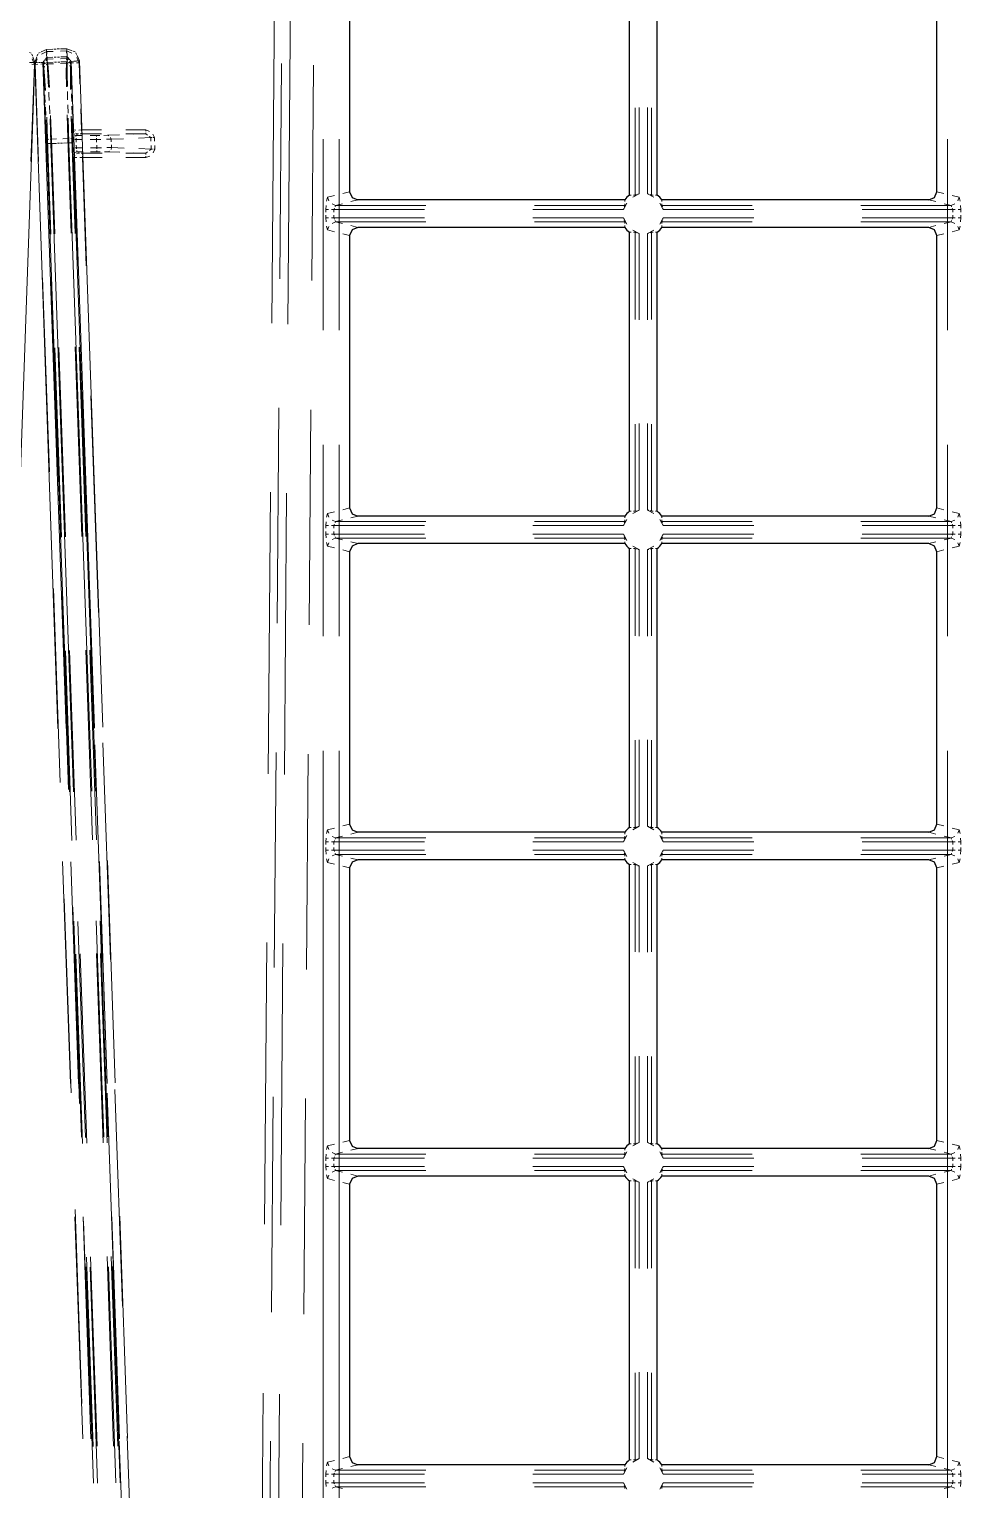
# Model space of a CAD drawing. Header units: millimetres. Extents: x 0 to 1989, y -338 to 950.
# Drawn here: x 987.6 to 1102.4, y 606.2 to 786.3 of the extents above; entities that cross this region are included whole.
import ezdxf

# ---------------------------------------------------------------- set-up
doc = ezdxf.new("R2010")
doc.units = ezdxf.units.MM
doc.layers.add('DETAIL', color=8, linetype='Continuous')
doc.layers.add('FINE', color=9, linetype='Continuous')

msp = doc.modelspace()

# ---------------------------------------------------------------- linework, layer by layer
at = {"layer": 'DETAIL', "lineweight": 25}
for p, q in [((1027.12, 799.89), (1027.12, 766.28)), ((1061.61, 765.87), (1061.61, 800.29)), ((1065.01, 765.87), (1065.01, 800.29)), ((1099.5, 766.28), (1099.5, 799.89)), ((989.31, 782.21), (989.35, 781.74)), ((992.81, 781.86), (992.81, 782.33)), ((1061.02, 765.28), (1028.13, 765.28)), ((1098.49, 765.28), (1065.6, 765.28)), ((1027.12, 760.89), (1027.12, 727.28)), ((1061.61, 726.87), (1061.61, 761.29)), ((1065.01, 726.87), (1065.01, 761.29)), ((1098.49, 761.88), (1065.6, 761.88)), ((1099.5, 727.28), (1099.5, 760.89)), ((1061.02, 726.28), (1028.13, 726.28)), ((1098.49, 726.28), (1065.6, 726.28)), ((1061.02, 722.88), (1028.13, 722.88)), ((1098.49, 722.88), (1065.6, 722.88)), ((1061.61, 687.87), (1061.61, 722.29)), ((1065.01, 687.87), (1065.01, 722.29)), ((1099.5, 688.28), (1099.5, 721.89)), ((1061.02, 687.28), (1028.13, 687.28)), ((1098.49, 687.28), (1065.6, 687.28)), ((1061.02, 683.88), (1028.13, 683.88)), ((1061.61, 648.87), (1061.61, 683.29)), ((1065.01, 648.87), (1065.01, 683.29)), ((1098.49, 683.88), (1065.6, 683.88)), ((1099.5, 649.28), (1099.5, 682.89)), ((1061.02, 648.28), (1028.13, 648.28)), ((1098.49, 648.28), (1065.6, 648.28)), ((1061.02, 644.88), (1028.13, 644.88)), ((1061.61, 609.87), (1061.61, 644.29)), ((1065.01, 609.87), (1065.01, 644.29)), ((1098.49, 644.88), (1065.6, 644.88)), ((1099.5, 610.28), (1099.5, 643.89)), ((1061.02, 609.28), (1028.13, 609.28)), ((1098.49, 609.28), (1065.6, 609.28))]:
    msp.add_line(p, q, dxfattribs=at)
for points in [[(1027.12, 766.28), (1027.42, 765.57), (1028.13, 765.28)], [(1098.49, 765.28), (1099.21, 765.57), (1099.5, 766.28)], [(1061.02, 761.88), (1028.13, 761.88), (1027.42, 761.59), (1027.12, 760.89)], [(1099.5, 760.89), (1099.21, 761.59), (1098.49, 761.88)], [(1027.12, 727.28), (1027.42, 726.57), (1028.13, 726.28)], [(1098.49, 726.28), (1099.21, 726.57), (1099.5, 727.28)], [(1028.13, 722.88), (1027.42, 722.59), (1027.12, 721.89)], [(1099.5, 721.89), (1099.21, 722.59), (1098.49, 722.88)], [(1027.12, 721.89), (1027.12, 688.28), (1027.42, 687.57), (1028.13, 687.28)], [(1098.49, 687.28), (1099.21, 687.57), (1099.5, 688.28)], [(1028.13, 683.88), (1027.42, 683.59), (1027.12, 682.89)], [(1027.12, 682.89), (1027.12, 649.28), (1027.42, 648.57), (1028.13, 648.28)], [(1099.5, 682.89), (1099.21, 683.59), (1098.49, 683.88)], [(1098.49, 648.28), (1099.21, 648.57), (1099.5, 649.28)], [(1028.13, 644.88), (1027.42, 644.59), (1027.12, 643.89), (1027.12, 610.28)], [(1099.5, 643.89), (1099.21, 644.59), (1098.49, 644.88)], [(1027.12, 610.28), (1027.42, 609.57), (1028.13, 609.28)], [(1098.49, 609.28), (1099.21, 609.57), (1099.5, 610.28)]]:
    msp.add_lwpolyline(points, dxfattribs=at)
for points in [[(1061.61, 765.87, 0.073332), (1061.02, 765.28)], [(1065.6, 765.28, 0.073316), (1065.01, 765.87)], [(1061.02, 761.88, 0.073465), (1061.61, 761.29)], [(1065.01, 761.29, 0.073581), (1065.6, 761.88)], [(1061.61, 726.87, 0.073222), (1061.02, 726.28)], [(1065.6, 726.28, 0.073385), (1065.01, 726.87)], [(1061.02, 722.88, 0.07365), (1061.61, 722.29)], [(1065.01, 722.29, 0.073627), (1065.6, 722.88)], [(1061.61, 687.87, 0.073442), (1061.02, 687.28)], [(1065.6, 687.28, 0.073246), (1065.01, 687.87)], [(1061.02, 683.88, 0.073605), (1061.61, 683.29)], [(1065.01, 683.29, 0.073361), (1065.6, 683.88)], [(1061.61, 648.87, 0.073176), (1061.02, 648.28)], [(1065.6, 648.28, 0.073316), (1065.01, 648.87)], [(1061.02, 644.88, 0.073696), (1061.61, 644.29)], [(1065.01, 644.29, 0.073581), (1065.6, 644.88)], [(1061.61, 609.87, 0.073222), (1061.02, 609.28)], [(1065.6, 609.28, 0.073385), (1065.01, 609.87)]]:
    msp.add_lwpolyline(points, format="xyb", dxfattribs=at)
at = {"layer": 'FINE', "lineweight": 9}
for p, q in [((1018.36, 854.26), (1017.53, 750.07)), ((1019.51, 749.96), (1020.34, 854.15)), ((989.75, 783.84), (989.1, 783.54)), ((990.52, 783.87), (989.75, 783.84)), ((989.75, 783.84), (989.76, 783.54)), ((990.93, 783.88), (990.67, 783.87)), ((991.34, 783.9), (991.08, 783.89)), ((991.47, 783.62), (992.23, 783.65)), ((992.27, 783.93), (991.49, 783.9)), ((992.24, 783.36), (992.23, 783.65)), ((992.23, 783.65), (992.9, 783.39)), ((992.27, 783.93), (992.28, 783.62)), ((992.93, 783.67), (992.27, 783.93)), ((993.29, 783.53), (993.06, 783.62)), ((985.45, 700.1), (988.31, 782.23)), ((987.86, 783.37), (987.65, 783.47)), ((987.78, 782.24), (987.68, 782.24)), ((987.94, 782.24), (987.84, 782.24)), ((988.26, 781.99), (987.84, 770.02)), ((988.02, 783.04), (987.94, 783.27)), ((987.95, 782.01), (988.26, 781.99)), ((988.31, 782.23), (988, 782.24)), ((988.01, 782.67), (988.26, 781.99)), ((988.31, 782.23), (988.07, 782.91)), ((988.55, 782.91), (988.31, 782.23)), ((988.31, 782.23), (988.62, 782.24)), ((988.31, 782.23), (991.17, 700.1)), ((988.36, 781.99), (988.61, 782.67)), ((988.67, 782.01), (988.36, 781.99)), ((988.78, 770.02), (988.36, 781.99)), ((988.68, 783.27), (988.6, 783.04)), ((988.68, 782.24), (988.78, 782.24)), ((988.97, 783.47), (988.76, 783.37)), ((988.84, 782.24), (988.95, 782.24)), ((989.15, 783.26), (989.8, 783.57)), ((989.31, 782.21), (989.46, 782.41)), ((992.17, 700.08), (989.31, 782.21)), ((989.44, 781.95), (989.35, 781.74)), ((989.51, 782.25), (989.36, 782.08)), ((989.39, 781.91), (989.36, 782.08)), ((989.36, 782.08), (989.78, 769.98)), ((989.48, 782.06), (989.45, 781.99)), ((989.48, 782.45), (989.53, 782.51)), ((989.58, 782.12), (989.52, 782.09)), ((989.56, 782.55), (989.61, 782.61)), ((989.83, 782.23), (989.63, 782.14)), ((989.64, 782.65), (989.78, 782.85)), ((989.84, 782.63), (989.69, 782.46)), ((989.71, 781.96), (989.93, 782.06)), ((989.76, 783.48), (989.76, 783.37)), ((989.77, 783.15), (989.78, 782.85)), ((989.8, 783.57), (990.56, 783.59)), ((989.81, 783.27), (989.8, 783.57)), ((989.81, 782.55), (989.8, 782.62)), ((989.81, 782.45), (989.81, 782.52)), ((989.84, 782.63), (989.82, 782.92)), ((990.59, 782.66), (989.84, 782.63)), ((989.84, 782.63), (989.86, 782.45)), ((989.9, 782.24), (989.93, 782.06)), ((989.93, 782.06), (990.64, 782.08)), ((990.71, 782.88), (990.96, 782.89)), ((990.99, 782.27), (990.74, 782.26)), ((991.12, 782.89), (991.37, 782.9)), ((991.39, 782.28), (991.14, 782.27)), ((992.29, 782.31), (991.54, 782.29)), ((992.21, 782.14), (992.43, 782.05)), ((992.26, 782.72), (992.25, 783.01)), ((992.42, 782.56), (992.26, 782.72)), ((992.28, 783.56), (992.28, 783.46)), ((992.29, 783.24), (992.3, 782.93)), ((992.3, 782.71), (992.29, 782.64)), ((992.29, 782.61), (992.29, 782.54)), ((992.29, 782.5), (992.29, 782.31)), ((992.5, 782.24), (992.29, 782.31)), ((992.3, 782.93), (992.46, 782.75)), ((992.49, 782.71), (992.54, 782.65)), ((992.62, 782.2), (992.55, 782.22)), ((992.57, 782.62), (992.62, 782.55)), ((992.77, 782.2), (992.61, 782.36)), ((992.63, 781.87), (992.73, 781.66)), ((992.69, 782.11), (992.65, 782.18)), ((992.66, 782.52), (992.81, 782.33)), ((992.81, 781.86), (992.71, 782.07)), ((992.74, 781.83), (992.73, 781.66)), ((992.77, 782.2), (992.76, 782.03)), ((992.87, 779.61), (992.77, 782.2)), ((992.81, 782.33), (995.69, 700.14)), ((993.28, 782.39), (993.18, 782.39)), ((993.44, 782.4), (993.34, 782.4)), ((993.47, 783.21), (993.37, 783.43)), ((993.46, 782.18), (993.77, 782.18)), ((993.48, 782.84), (993.77, 782.18)), ((993.81, 782.43), (993.51, 782.41)), ((993.81, 782.43), (993.53, 783.08)), ((993.77, 782.18), (993.86, 779.59)), ((996.69, 700.23), (993.81, 782.43)), ((1018.51, 755.56), (1018.72, 782.12)), ((1022.68, 781.89), (1022.47, 755.34)), ((989.45, 781.54), (989.42, 781.71)), ((989.45, 781.54), (989.53, 781.77)), ((989.62, 776.7), (989.67, 775.73)), ((990.16, 775.9), (990.12, 776.92)), ((992.38, 777), (992.41, 775.98)), ((992.91, 775.85), (992.89, 776.82)), ((993.06, 773.9), (992.97, 776.49)), ((1062.29, 765.87), (1062.29, 776.63)), ((1062.79, 776.69), (1062.79, 766.03)), ((1063.83, 766.03), (1063.83, 776.69)), ((1064.33, 776.63), (1064.33, 765.87)), ((989.69, 775.15), (989.8, 772.24)), ((989.89, 772.73), (989.78, 775.48)), ((990.3, 772.23), (990.19, 775.29)), ((990.27, 775.68), (990.38, 772.77)), ((992.4, 772.84), (992.31, 775.75)), ((992.42, 775.37), (992.52, 772.31)), ((992.81, 775.59), (992.9, 772.83)), ((993.02, 772.36), (992.93, 775.27)), ((992.4, 772.84), (992.56, 772.85)), ((992.89, 773.71), (992.94, 773.77)), ((992.89, 773.71), (992.98, 773.5)), ((992.91, 772.71), (992.9, 773.03)), ((992.9, 772.83), (993.31, 761.15)), ((993.01, 773.84), (993.06, 773.9)), ((993.06, 773.9), (993.16, 773.68)), ((993.17, 773.32), (993.39, 773.23)), ((993.35, 773.5), (993.56, 773.42)), ((993.44, 773.29), (993.39, 773.23)), ((994.17, 773.23), (993.39, 773.23)), ((993.39, 773.23), (993.39, 773.08)), ((993.4, 772.89), (993.41, 772.73)), ((993.56, 773.42), (993.51, 773.36)), ((993.72, 773.42), (993.56, 773.42)), ((993.75, 773.89), (994.06, 773.9)), ((994.06, 773.42), (993.91, 773.42)), ((994.06, 773.75), (994.06, 773.9)), ((996.54, 773.42), (994.06, 773.42)), ((995.9, 773.23), (995.12, 773.23)), ((996.33, 773.24), (995.9, 773.23)), ((995.9, 772.89), (995.9, 772.73)), ((997.26, 773.25), (996.84, 773.24)), ((998.74, 773.3), (997.26, 773.25)), ((997.26, 773.25), (997.46, 773.16)), ((997.63, 772.98), (997.72, 772.78)), ((997.72, 772.78), (999.25, 772.83)), ((999.52, 773.9), (1002, 773.9)), ((1002, 773.42), (999.52, 773.42)), ((1002, 773.42), (1000.52, 773.37)), ((1001.08, 772.9), (1002.61, 772.96)), ((1002, 773.75), (1002, 773.9)), ((1002, 773.9), (1002.45, 773.73)), ((1002.19, 773.28), (1002, 773.42)), ((1002.61, 772.96), (1002.42, 773.1)), ((1002.61, 772.96), (1002.76, 772.96)), ((1002.63, 772.52), (1002.61, 772.96)), ((1002.86, 773.39), (1003.07, 772.96)), ((1002.92, 772.96), (1003.07, 772.96)), ((1003.07, 772.96), (1003.08, 772.52)), ((989.8, 772.24), (992.58, 692.29)), ((990.29, 761.05), (989.89, 772.73)), ((990.04, 772.23), (989.98, 772.23)), ((990.12, 772.23), (990.07, 772.23)), ((990.3, 772.23), (990.15, 772.23)), ((990.23, 772.76), (990.38, 772.77)), ((990.3, 772.23), (990.98, 772.25)), ((993.08, 692.29), (990.3, 772.23)), ((991.01, 772.8), (990.38, 772.77)), ((990.38, 772.77), (990.79, 761.09)), ((991.12, 772.26), (991.34, 772.27)), ((991.48, 772.27), (991.71, 772.28)), ((991.84, 772.28), (992.52, 772.31)), ((992.68, 772.32), (992.52, 772.31)), ((992.52, 772.31), (995.33, 692.34)), ((992.76, 772.32), (992.71, 772.32)), ((992.84, 772.33), (992.79, 772.32)), ((992.92, 772.4), (992.91, 772.71)), ((992.94, 771.7), (992.93, 772.01)), ((992.96, 771.38), (992.94, 771.7)), ((995.83, 692.37), (993.02, 772.36)), ((993.25, 772.73), (993.41, 772.73)), ((993.27, 771.12), (993.5, 771.21)), ((993.29, 771.71), (993.44, 771.71)), ((993.41, 772.73), (994.19, 772.73)), ((993.41, 772.73), (993.42, 772.41)), ((993.43, 772.03), (993.44, 771.71)), ((994.23, 771.71), (993.44, 771.71)), ((993.44, 771.71), (993.46, 771.56)), ((993.46, 770.94), (993.68, 771.03)), ((993.48, 771.37), (993.5, 771.21)), ((993.5, 771.21), (994.27, 771.21)), ((993.5, 771.21), (993.55, 771.16)), ((993.62, 771.09), (993.68, 771.03)), ((993.68, 771.03), (993.84, 771.03)), ((994.03, 771.03), (994.18, 771.03)), ((994.18, 771.03), (996.62, 771.03)), ((995.97, 771.71), (995.18, 771.71)), ((995.19, 771.21), (995.97, 771.21)), ((995.9, 772.73), (996.47, 772.74)), ((995.95, 772.03), (995.97, 771.71)), ((996.53, 771.72), (995.97, 771.71)), ((995.97, 771.71), (995.97, 771.56)), ((995.97, 771.21), (996.39, 771.21)), ((996.9, 771.2), (997.33, 771.2)), ((997.15, 772.76), (997.72, 772.78)), ((997.78, 771.73), (997.21, 771.73)), ((997.54, 771.3), (997.33, 771.2)), ((997.33, 771.2), (998.79, 771.15)), ((997.78, 771.73), (997.71, 771.5)), ((997.74, 772.45), (997.72, 772.78)), ((997.78, 771.73), (997.76, 772.06)), ((999.31, 771.67), (997.78, 771.73)), ((999.55, 771.03), (1002, 771.03)), ((1000.54, 771.08), (1002, 771.03)), ((1002.66, 771.55), (1001.14, 771.6)), ((1002, 771.03), (1002.2, 771.19)), ((1002.46, 771.38), (1002.66, 771.55)), ((1002.66, 771.55), (1002.65, 771.99)), ((1002.66, 771.55), (1002.81, 771.54)), ((1003.12, 771.55), (1002.91, 771.07)), ((1002.98, 771.54), (1003.12, 771.55)), ((1003.1, 771.99), (1003.12, 771.55)), ((1023.85, 772.78), (1023.85, 749.2)), ((1025.83, 749.2), (1025.83, 772.78)), ((1100.79, 772.78), (1100.79, 749.2)), ((993, 770.7), (993.08, 770.92)), ((993.05, 770.64), (993, 770.7)), ((993.18, 770.52), (993.12, 770.57)), ((993.18, 770.52), (993.27, 770.74)), ((993.65, 757.1), (993.18, 770.52)), ((994.18, 770.5), (993.87, 770.5)), ((994.18, 770.66), (994.18, 770.5)), ((994.18, 770.5), (994.65, 757.13)), ((996.62, 770.5), (994.18, 770.5)), ((1002, 770.5), (999.55, 770.5)), ((1002.48, 770.68), (1002, 770.5)), ((1002, 770.66), (1002, 770.5)), ((1024.25, 765.14), (1024.39, 765.6)), ((1024.39, 765.6), (1025.25, 765.81)), ((1024.39, 765.6), (1024.57, 765.16)), ((1026.27, 766.06), (1027.12, 766.28)), ((1061.82, 765.87), (1061.61, 765.87)), ((1062.01, 765.6), (1062.79, 766.03)), ((1062.29, 765.87), (1062.08, 765.87)), ((1062.79, 766.03), (1062.63, 765.99)), ((1063.83, 766.03), (1064.61, 765.6)), ((1064.33, 765.87), (1064.54, 765.87)), ((1064.8, 765.87), (1065.01, 765.87)), ((1099.5, 766.28), (1100.35, 766.06)), ((1101.38, 765.81), (1102.23, 765.6)), ((1102.05, 765.16), (1102.23, 765.6)), ((1102.23, 765.6), (1102.37, 765.14)), ((1024.19, 764.1), (1024.22, 764.57)), ((1024.19, 764.1), (1024.5, 764.1)), ((1024.19, 763.78), (1024.19, 764.1)), ((1024.87, 764.1), (1025.18, 764.1)), ((1024.95, 764.78), (1025.38, 764.6)), ((1025.24, 764.26), (1025.18, 764.1)), ((1025.18, 764.1), (1025.18, 763.78)), ((1036.33, 764.1), (1025.18, 764.1)), ((1025.38, 764.6), (1025.32, 764.44)), ((1026.24, 764.81), (1025.38, 764.6)), ((1025.38, 764.6), (1036.52, 764.6)), ((1028.13, 765.28), (1027.27, 765.07)), ((1060.86, 764.1), (1049.71, 764.1)), ((1049.88, 764.6), (1061.02, 764.6)), ((1060.86, 764.1), (1061.29, 764.88)), ((1061.02, 765.07), (1061.02, 765.28)), ((1061.02, 764.6), (1061.02, 764.81)), ((1065.33, 764.88), (1065.76, 764.1)), ((1065.6, 765.28), (1065.6, 765.07)), ((1065.6, 764.81), (1065.6, 764.6)), ((1065.6, 764.6), (1076.74, 764.6)), ((1065.76, 764.1), (1065.72, 764.26)), ((1076.91, 764.1), (1065.76, 764.1)), ((1099.35, 765.07), (1098.49, 765.28)), ((1101.24, 764.6), (1101.68, 764.78)), ((1101.3, 764.44), (1101.24, 764.6)), ((1101.44, 764.1), (1101.38, 764.26)), ((1101.44, 764.1), (1101.75, 764.1)), ((1102.12, 764.1), (1102.43, 764.1)), ((1102.4, 764.57), (1102.43, 764.1)), ((1102.43, 764.1), (1102.43, 763.78)), ((1024.19, 763.06), (1024.19, 763.39)), ((1024.19, 763.06), (1024.5, 763.06)), ((1024.22, 762.59), (1024.19, 763.06)), ((1024.39, 761.57), (1024.25, 762.02)), ((1024.39, 761.57), (1024.57, 762)), ((1024.87, 763.06), (1025.18, 763.06)), ((1024.95, 762.38), (1025.38, 762.56)), ((1025.18, 763.39), (1025.18, 763.06)), ((1025.18, 763.06), (1025.24, 762.91)), ((1025.18, 763.06), (1036.33, 763.06)), ((1025.32, 762.72), (1025.38, 762.56)), ((1027.27, 762.1), (1028.13, 761.88)), ((1049.71, 763.06), (1060.86, 763.06)), ((1061.02, 762.56), (1049.88, 762.56)), ((1060.86, 763.06), (1060.9, 762.91)), ((1061.29, 762.28), (1060.86, 763.06)), ((1061.02, 762.56), (1061.02, 762.35)), ((1061.02, 762.1), (1061.02, 761.88)), ((1065.76, 763.06), (1065.33, 762.28)), ((1076.74, 762.56), (1065.6, 762.56)), ((1065.6, 762.35), (1065.6, 762.56)), ((1065.6, 761.88), (1065.6, 762.1)), ((1065.76, 763.06), (1076.91, 763.06)), ((1101.24, 762.56), (1090.1, 762.56)), ((1090.29, 763.06), (1101.44, 763.06)), ((1098.49, 761.88), (1099.35, 762.1)), ((1100.38, 762.35), (1101.24, 762.56)), ((1101.24, 762.56), (1101.3, 762.72)), ((1101.24, 762.56), (1101.68, 762.38)), ((1101.38, 762.91), (1101.44, 763.06)), ((1101.44, 763.06), (1101.44, 763.39)), ((1101.44, 763.06), (1101.75, 763.06)), ((1102.05, 762), (1102.23, 761.57)), ((1102.12, 763.06), (1102.43, 763.06)), ((1102.37, 762.02), (1102.23, 761.57)), ((1102.43, 763.06), (1102.4, 762.59)), ((1102.43, 763.39), (1102.43, 763.06)), ((1025.25, 761.35), (1024.39, 761.57)), ((1027.12, 760.89), (1026.27, 761.1)), ((1061.61, 761.29), (1061.82, 761.29)), ((1062.79, 761.14), (1062.01, 761.56)), ((1062.08, 761.29), (1062.29, 761.29)), ((1062.29, 750.53), (1062.29, 761.29)), ((1062.79, 761.14), (1062.79, 750.48)), ((1064.61, 761.56), (1063.83, 761.14)), ((1063.83, 761.14), (1063.99, 761.17)), ((1063.83, 750.48), (1063.83, 761.14)), ((1064.33, 761.29), (1064.33, 750.53)), ((1064.54, 761.29), (1064.33, 761.29)), ((1065.01, 761.29), (1064.8, 761.29)), ((1100.35, 761.1), (1099.5, 760.89)), ((1102.23, 761.57), (1101.38, 761.35)), ((990.11, 731.73), (989.28, 755.66)), ((990.29, 755.47), (991.13, 731.27)), ((991.6, 723.67), (990.78, 747.03)), ((991.28, 747.07), (992.1, 723.71)), ((994.11, 723.76), (993.3, 747.14)), ((993.8, 747.12), (994.62, 723.75)), ((995.16, 714.16), (994.22, 741)), ((995.21, 741.1), (996.15, 714.37)), ((1018.17, 713.07), (1018.38, 739.63)), ((1022.35, 739.4), (1022.13, 712.85)), ((1062.29, 726.87), (1062.29, 737.63)), ((1062.79, 737.69), (1062.79, 727.03)), ((1063.83, 727.03), (1063.83, 737.69)), ((1064.33, 737.63), (1064.33, 726.87)), ((1023.85, 735.06), (1023.85, 711.48)), ((1025.83, 711.48), (1025.83, 735.06)), ((1100.79, 735.06), (1100.79, 711.48)), ((1017.36, 729.24), (1017.09, 694.51)), ((1019.07, 694.39), (1019.34, 729.12)), ((1024.25, 726.14), (1024.39, 726.6)), ((1024.39, 726.6), (1025.25, 726.81)), ((1024.39, 726.6), (1024.57, 726.16)), ((1026.27, 727.06), (1027.12, 727.28)), ((1028.13, 726.28), (1027.27, 726.07)), ((1061.02, 726.07), (1061.02, 726.28)), ((1061.82, 726.87), (1061.61, 726.87)), ((1062.01, 726.6), (1062.79, 727.03)), ((1062.29, 726.87), (1062.08, 726.87)), ((1062.79, 727.03), (1062.63, 726.99)), ((1063.83, 727.03), (1064.61, 726.6)), ((1064.33, 726.87), (1064.54, 726.87)), ((1064.8, 726.87), (1065.01, 726.87)), ((1065.6, 726.28), (1065.6, 726.07)), ((1099.35, 726.07), (1098.49, 726.28)), ((1099.5, 727.28), (1100.35, 727.06)), ((1101.38, 726.81), (1102.23, 726.6)), ((1102.05, 726.16), (1102.23, 726.6)), ((1102.23, 726.6), (1102.37, 726.14)), ((1024.19, 725.1), (1024.22, 725.57)), ((1024.19, 725.1), (1024.5, 725.1)), ((1024.19, 724.78), (1024.19, 725.1)), ((1024.19, 724.06), (1024.19, 724.39)), ((1024.87, 725.1), (1025.18, 725.1)), ((1024.95, 725.78), (1025.38, 725.6)), ((1025.24, 725.26), (1025.18, 725.1)), ((1025.18, 725.1), (1025.18, 724.78)), ((1036.33, 725.1), (1025.18, 725.1)), ((1025.18, 724.39), (1025.18, 724.06)), ((1025.38, 725.6), (1025.32, 725.44)), ((1060.86, 725.1), (1049.71, 725.1)), ((1049.88, 725.6), (1061.02, 725.6)), ((1060.86, 725.1), (1061.29, 725.88)), ((1061.02, 725.6), (1061.02, 725.81)), ((1065.33, 725.88), (1065.76, 725.1)), ((1065.6, 725.81), (1065.6, 725.6)), ((1065.6, 725.6), (1076.74, 725.6)), ((1065.76, 725.1), (1065.72, 725.26)), ((1076.91, 725.1), (1065.76, 725.1)), ((1090.1, 725.6), (1101.24, 725.6)), ((1101.44, 725.1), (1090.29, 725.1)), ((1101.24, 725.6), (1100.38, 725.81)), ((1101.24, 725.6), (1101.68, 725.78)), ((1101.3, 725.44), (1101.24, 725.6)), ((1101.44, 725.1), (1101.38, 725.26)), ((1101.44, 725.1), (1101.75, 725.1)), ((1101.44, 724.78), (1101.44, 725.1)), ((1101.44, 724.06), (1101.44, 724.39)), ((1102.12, 725.1), (1102.43, 725.1)), ((1102.4, 725.57), (1102.43, 725.1)), ((1102.43, 725.1), (1102.43, 724.78)), ((1102.43, 724.39), (1102.43, 724.06)), ((1024.19, 724.06), (1024.5, 724.06)), ((1024.22, 723.59), (1024.19, 724.06)), ((1024.39, 722.57), (1024.57, 723)), ((1024.87, 724.06), (1025.18, 724.06)), ((1024.95, 723.38), (1025.38, 723.56)), ((1025.18, 724.06), (1025.24, 723.91)), ((1025.18, 724.06), (1036.33, 724.06)), ((1025.32, 723.72), (1025.38, 723.56)), ((1025.38, 723.56), (1026.24, 723.35)), ((1036.52, 723.56), (1025.38, 723.56)), ((1027.27, 723.1), (1028.13, 722.88)), ((1049.71, 724.06), (1060.86, 724.06)), ((1061.02, 723.56), (1049.88, 723.56)), ((1060.86, 724.06), (1060.9, 723.91)), ((1061.29, 723.28), (1060.86, 724.06)), ((1061.02, 723.56), (1061.02, 723.35)), ((1061.02, 723.1), (1061.02, 722.88)), ((1062.79, 722.14), (1062.01, 722.56)), ((1064.61, 722.56), (1063.83, 722.14)), ((1065.76, 724.06), (1065.33, 723.28)), ((1076.74, 723.56), (1065.6, 723.56)), ((1065.6, 723.35), (1065.6, 723.56)), ((1065.6, 722.88), (1065.6, 723.1)), ((1065.76, 724.06), (1076.91, 724.06)), ((1101.24, 723.56), (1090.1, 723.56)), ((1090.29, 724.06), (1101.44, 724.06)), ((1098.49, 722.88), (1099.35, 723.1)), ((1100.38, 723.35), (1101.24, 723.56)), ((1101.24, 723.56), (1101.3, 723.72)), ((1101.24, 723.56), (1101.68, 723.38)), ((1101.38, 723.91), (1101.44, 724.06)), ((1102.23, 722.57), (1101.38, 722.35)), ((1101.44, 724.06), (1101.75, 724.06)), ((1102.05, 723), (1102.23, 722.57)), ((1102.12, 724.06), (1102.43, 724.06)), ((1102.37, 723.02), (1102.23, 722.57)), ((1102.43, 724.06), (1102.4, 723.59)), ((1027.12, 721.89), (1026.27, 722.1)), ((1061.61, 722.29), (1061.82, 722.29)), ((1062.08, 722.29), (1062.29, 722.29)), ((1062.29, 711.53), (1062.29, 722.29)), ((1062.79, 722.14), (1062.79, 711.48)), ((1063.83, 722.14), (1063.99, 722.17)), ((1063.83, 711.48), (1063.83, 722.14)), ((1064.33, 722.29), (1064.33, 711.53)), ((1064.54, 722.29), (1064.33, 722.29)), ((1065.01, 722.29), (1064.8, 722.29)), ((1100.35, 722.1), (1099.5, 721.89)), ((991.45, 693.43), (990.61, 717.37)), ((991.64, 716.75), (992.48, 692.56)), ((992.9, 686.29), (992.09, 709.65)), ((992.59, 709.69), (993.4, 686.32)), ((995.42, 686.37), (994.6, 709.74)), ((995.11, 709.73), (995.92, 686.36)), ((996.66, 671.22), (995.72, 698.06)), ((996.71, 698.33), (997.64, 671.61)), ((1017.83, 670.59), (1018.05, 697.14)), ((1023.85, 697.34), (1023.85, 555.88)), ((1025.83, 555.88), (1025.83, 697.34)), ((1062.29, 687.87), (1062.29, 698.63)), ((1062.79, 698.69), (1062.79, 688.03)), ((1063.83, 688.03), (1063.83, 698.69)), ((1100.79, 697.34), (1100.79, 555.88)), ((1022.01, 696.92), (1021.79, 670.36)), ((1026.27, 688.06), (1027.12, 688.28)), ((1099.5, 688.28), (1100.35, 688.06)), ((1024.19, 686.1), (1024.22, 686.57)), ((1024.25, 687.14), (1024.39, 687.6)), ((1024.39, 687.6), (1025.25, 687.81)), ((1024.39, 687.6), (1024.57, 687.16)), ((1024.95, 686.78), (1025.38, 686.6)), ((1025.38, 686.6), (1025.32, 686.44)), ((1026.24, 686.81), (1025.38, 686.6)), ((1025.38, 686.6), (1036.52, 686.6)), ((1028.13, 687.28), (1027.27, 687.07)), ((1049.88, 686.6), (1061.02, 686.6)), ((1060.86, 686.1), (1061.29, 686.88)), ((1061.02, 687.07), (1061.02, 687.28)), ((1061.02, 686.6), (1061.02, 686.81)), ((1061.82, 687.87), (1061.61, 687.87)), ((1062.01, 687.6), (1062.79, 688.03)), ((1062.29, 687.87), (1062.08, 687.87)), ((1062.79, 688.03), (1062.63, 687.99)), ((1063.83, 688.03), (1064.61, 687.6)), ((1064.8, 687.87), (1065.01, 687.87)), ((1065.33, 686.88), (1065.76, 686.1)), ((1065.6, 687.28), (1065.6, 687.07)), ((1065.6, 686.81), (1065.6, 686.6)), ((1065.6, 686.6), (1076.74, 686.6)), ((1090.1, 686.6), (1101.24, 686.6)), ((1099.35, 687.07), (1098.49, 687.28)), ((1101.24, 686.6), (1100.38, 686.81)), ((1101.24, 686.6), (1101.68, 686.78)), ((1101.3, 686.44), (1101.24, 686.6)), ((1101.38, 687.81), (1102.23, 687.6)), ((1102.05, 687.16), (1102.23, 687.6)), ((1102.23, 687.6), (1102.37, 687.14)), ((1102.4, 686.57), (1102.43, 686.1)), ((1024.19, 686.1), (1024.5, 686.1)), ((1024.19, 685.78), (1024.19, 686.1)), ((1024.19, 685.06), (1024.19, 685.39)), ((1024.19, 685.06), (1024.5, 685.06)), ((1024.22, 684.59), (1024.19, 685.06)), ((1024.87, 686.1), (1025.18, 686.1)), ((1024.87, 685.06), (1025.18, 685.06)), ((1024.95, 684.38), (1025.38, 684.56)), ((1025.24, 686.26), (1025.18, 686.1)), ((1025.18, 686.1), (1025.18, 685.78)), ((1036.33, 686.1), (1025.18, 686.1)), ((1025.18, 685.06), (1025.24, 684.91)), ((1025.32, 684.72), (1025.38, 684.56)), ((1060.86, 686.1), (1049.71, 686.1)), ((1049.71, 685.06), (1060.86, 685.06)), ((1061.02, 684.56), (1049.88, 684.56)), ((1060.86, 685.06), (1060.9, 684.91)), ((1061.29, 684.28), (1060.86, 685.06)), ((1061.02, 684.56), (1061.02, 684.35)), ((1065.76, 685.06), (1065.33, 684.28)), ((1076.74, 684.56), (1065.6, 684.56)), ((1065.6, 684.35), (1065.6, 684.56)), ((1065.76, 686.1), (1065.72, 686.26)), ((1076.91, 686.1), (1065.76, 686.1)), ((1065.76, 685.06), (1076.91, 685.06)), ((1101.24, 684.56), (1090.1, 684.56)), ((1090.29, 685.06), (1101.44, 685.06)), ((1100.38, 684.35), (1101.24, 684.56)), ((1101.24, 684.56), (1101.3, 684.72)), ((1101.24, 684.56), (1101.68, 684.38)), ((1101.44, 686.1), (1101.38, 686.26)), ((1101.38, 684.91), (1101.44, 685.06)), ((1101.44, 686.1), (1101.75, 686.1)), ((1101.44, 685.06), (1101.44, 685.39)), ((1101.44, 685.06), (1101.75, 685.06)), ((1102.12, 686.1), (1102.43, 686.1)), ((1102.12, 685.06), (1102.43, 685.06)), ((1102.43, 685.06), (1102.4, 684.59)), ((1102.43, 686.1), (1102.43, 685.78)), ((1102.43, 685.39), (1102.43, 685.06)), ((991.75, 683.67), (992.7, 656.29)), ((993.7, 656.27), (992.75, 683.65)), ((996.27, 683.7), (997.22, 656.3)), ((998.22, 656.39), (997.26, 683.79)), ((1024.39, 683.57), (1024.25, 684.02)), ((1024.39, 683.57), (1024.57, 684)), ((1025.25, 683.35), (1024.39, 683.57)), ((1027.12, 682.89), (1026.27, 683.1)), ((1027.27, 684.1), (1028.13, 683.88)), ((1061.02, 684.1), (1061.02, 683.88)), ((1061.61, 683.29), (1061.82, 683.29)), ((1062.79, 683.14), (1062.01, 683.56)), ((1062.08, 683.29), (1062.29, 683.29)), ((1062.29, 672.53), (1062.29, 683.29)), ((1062.79, 683.14), (1062.79, 672.48)), ((1064.61, 683.56), (1063.83, 683.14)), ((1063.83, 683.14), (1063.99, 683.17)), ((1063.83, 672.48), (1063.83, 683.14)), ((1064.33, 683.29), (1064.33, 672.53)), ((1064.54, 683.29), (1064.33, 683.29)), ((1065.01, 683.29), (1064.8, 683.29)), ((1065.6, 683.88), (1065.6, 684.1)), ((1098.49, 683.88), (1099.35, 684.1)), ((1100.35, 683.1), (1099.5, 682.89)), ((1102.23, 683.57), (1101.38, 683.35)), ((1102.05, 684), (1102.23, 683.57)), ((1102.37, 684.02), (1102.23, 683.57)), ((992.78, 655.13), (991.95, 679.07)), ((992.99, 678.04), (993.83, 653.84)), ((993.14, 676.31), (994.06, 649.66)), ((994.56, 649.65), (993.64, 676.3)), ((995.89, 676.35), (996.82, 649.69)), ((997.32, 649.72), (996.39, 676.38)), ((994.21, 648.91), (993.39, 672.27)), ((993.89, 672.3), (994.71, 648.94)), ((996.73, 648.97), (995.91, 672.35)), ((996.41, 672.34), (997.23, 648.97)), ((1016.92, 673.67), (1016.64, 638.94)), ((1018.62, 638.83), (1018.9, 673.56)), ((1062.29, 648.87), (1062.29, 659.63)), ((1062.79, 659.69), (1062.79, 649.03)), ((1063.83, 649.03), (1063.83, 659.69)), ((1064.33, 659.63), (1064.33, 648.87)), ((998.16, 628.28), (997.22, 655.12)), ((998.2, 655.57), (999.14, 628.84)), ((1017.49, 628.1), (1017.71, 654.65)), ((1021.67, 654.43), (1021.46, 627.87)), ((1024.25, 648.14), (1024.39, 648.6)), ((1024.39, 648.6), (1025.25, 648.81)), ((1024.39, 648.6), (1024.57, 648.16)), ((1026.27, 649.06), (1027.12, 649.28)), ((1061.82, 648.87), (1061.61, 648.87)), ((1062.01, 648.6), (1062.79, 649.03)), ((1062.29, 648.87), (1062.08, 648.87)), ((1062.79, 649.03), (1062.63, 648.99)), ((1063.83, 649.03), (1064.61, 648.6)), ((1064.33, 648.87), (1064.54, 648.87)), ((1064.8, 648.87), (1065.01, 648.87)), ((1099.5, 649.28), (1100.35, 649.06)), ((1101.38, 648.81), (1102.23, 648.6)), ((1102.05, 648.16), (1102.23, 648.6)), ((1102.23, 648.6), (1102.37, 648.14)), ((1024.19, 647.1), (1024.22, 647.57)), ((1024.19, 647.1), (1024.5, 647.1)), ((1024.19, 646.78), (1024.19, 647.1)), ((1024.87, 647.1), (1025.18, 647.1)), ((1024.95, 647.78), (1025.38, 647.6)), ((1025.24, 647.25), (1025.18, 647.1)), ((1025.18, 647.1), (1025.18, 646.78)), ((1036.33, 647.1), (1025.18, 647.1)), ((1025.38, 647.6), (1025.32, 647.44)), ((1026.24, 647.81), (1025.38, 647.6)), ((1025.38, 647.6), (1036.52, 647.6)), ((1028.13, 648.28), (1027.27, 648.07)), ((1060.86, 647.1), (1049.71, 647.1)), ((1049.88, 647.6), (1061.02, 647.6)), ((1060.86, 647.1), (1061.29, 647.88)), ((1061.02, 648.07), (1061.02, 648.28)), ((1061.02, 647.6), (1061.02, 647.81)), ((1065.33, 647.88), (1065.76, 647.1)), ((1065.6, 648.28), (1065.6, 648.07)), ((1065.6, 647.81), (1065.6, 647.6)), ((1065.6, 647.6), (1076.74, 647.6)), ((1065.76, 647.1), (1065.72, 647.26)), ((1076.91, 647.1), (1065.76, 647.1)), ((1090.1, 647.6), (1101.24, 647.6)), ((1101.44, 647.1), (1090.29, 647.1)), ((1099.35, 648.07), (1098.49, 648.28)), ((1101.24, 647.6), (1100.38, 647.81)), ((1101.24, 647.6), (1101.68, 647.78)), ((1101.3, 647.44), (1101.24, 647.6)), ((1101.44, 647.1), (1101.38, 647.25)), ((1101.44, 647.1), (1101.75, 647.1)), ((1101.44, 646.78), (1101.44, 647.1)), ((1102.12, 647.1), (1102.43, 647.1)), ((1102.4, 647.57), (1102.43, 647.1)), ((1102.43, 647.1), (1102.43, 646.78)), ((1024.19, 646.06), (1024.19, 646.39)), ((1024.19, 646.06), (1024.5, 646.06)), ((1024.22, 645.59), (1024.19, 646.06)), ((1024.39, 644.57), (1024.25, 645.02)), ((1024.39, 644.57), (1024.57, 645)), ((1024.87, 646.06), (1025.18, 646.06)), ((1024.95, 645.38), (1025.38, 645.57)), ((1025.18, 646.06), (1025.24, 645.91)), ((1025.32, 645.72), (1025.38, 645.57)), ((1025.38, 645.57), (1026.24, 645.35)), ((1036.52, 645.57), (1025.38, 645.57)), ((1027.27, 645.1), (1028.13, 644.88)), ((1049.71, 646.06), (1060.86, 646.06)), ((1061.02, 645.57), (1049.88, 645.57)), ((1060.86, 646.06), (1060.9, 645.91)), ((1061.29, 645.28), (1060.86, 646.06)), ((1061.02, 645.57), (1061.02, 645.35)), ((1061.02, 645.1), (1061.02, 644.88)), ((1065.76, 646.06), (1065.33, 645.28)), ((1076.74, 645.57), (1065.6, 645.57)), ((1065.6, 645.35), (1065.6, 645.57)), ((1065.6, 644.88), (1065.6, 645.1)), ((1065.76, 646.06), (1076.91, 646.06)), ((1101.24, 645.57), (1090.1, 645.57)), ((1090.29, 646.06), (1101.44, 646.06)), ((1098.49, 644.88), (1099.35, 645.1)), ((1100.38, 645.35), (1101.24, 645.57)), ((1101.24, 645.57), (1101.3, 645.72)), ((1101.24, 645.57), (1101.68, 645.38)), ((1101.38, 645.91), (1101.44, 646.06)), ((1101.44, 646.06), (1101.44, 646.39)), ((1101.44, 646.06), (1101.75, 646.06)), ((1102.05, 645), (1102.23, 644.57)), ((1102.12, 646.06), (1102.43, 646.06)), ((1102.37, 645.02), (1102.23, 644.57)), ((1102.43, 646.06), (1102.4, 645.59)), ((1102.43, 646.39), (1102.43, 646.06)), ((1025.25, 644.35), (1024.39, 644.57)), ((1027.12, 643.89), (1026.27, 644.1)), ((1061.61, 644.29), (1061.82, 644.29)), ((1062.79, 644.14), (1062.01, 644.56)), ((1062.08, 644.29), (1062.29, 644.29)), ((1062.29, 633.53), (1062.29, 644.29)), ((1062.79, 644.14), (1062.79, 633.48)), ((1064.61, 644.56), (1063.83, 644.14)), ((1063.83, 644.14), (1063.99, 644.17)), ((1063.83, 633.48), (1063.83, 644.14)), ((1064.33, 644.29), (1064.33, 633.53)), ((1064.54, 644.29), (1064.33, 644.29)), ((1065.01, 644.29), (1064.8, 644.29)), ((1100.35, 644.1), (1099.5, 643.89)), ((1102.23, 644.57), (1101.38, 644.35)), ((993.27, 639.86), (994.23, 612.48)), ((994.11, 616.84), (993.28, 640.77)), ((995.23, 612.46), (994.27, 639.84)), ((997.8, 639.86), (998.76, 612.46)), ((999.76, 612.55), (998.8, 639.95)), ((994.33, 639.32), (995.18, 615.13)), ((995.52, 611.53), (994.7, 634.9)), ((995.2, 634.92), (996.01, 611.55)), ((998.03, 611.58), (997.22, 634.95)), ((997.72, 634.95), (998.53, 611.57)), ((994.62, 633.67), (995.54, 607.02)), ((996.05, 607.01), (995.12, 633.66)), ((997.38, 633.7), (998.32, 607.04)), ((998.82, 607.06), (997.88, 633.72)), ((1062.29, 609.87), (1062.29, 620.63)), ((1062.79, 620.69), (1062.79, 610.03)), ((1063.83, 610.03), (1063.83, 620.69)), ((1064.33, 620.63), (1064.33, 609.87)), ((1016.48, 618.1), (1015.64, 513.92)), ((1017.63, 513.8), (1018.46, 617.99)), ((999.7, 612.81), (1000.64, 586.08)), ((999.66, 585.34), (998.72, 612.18)), ((1017.16, 585.61), (1017.37, 612.17)), ((1021.33, 611.94), (1021.12, 585.39)), ((1024.25, 609.14), (1024.39, 609.6)), ((1024.39, 609.6), (1025.25, 609.81)), ((1024.39, 609.6), (1024.57, 609.16)), ((1026.27, 610.06), (1027.12, 610.28)), ((1028.13, 609.28), (1027.27, 609.07)), ((1060.86, 608.1), (1061.29, 608.88)), ((1061.02, 609.07), (1061.02, 609.28)), ((1061.82, 609.87), (1061.61, 609.87)), ((1062.01, 609.6), (1062.79, 610.03)), ((1062.29, 609.87), (1062.08, 609.87)), ((1062.79, 610.03), (1062.63, 609.99)), ((1063.83, 610.03), (1064.61, 609.6)), ((1064.33, 609.87), (1064.54, 609.87)), ((1064.8, 609.87), (1065.01, 609.87)), ((1065.33, 608.88), (1065.76, 608.1)), ((1065.6, 609.28), (1065.6, 609.07)), ((1099.35, 609.07), (1098.49, 609.28)), ((1099.5, 610.28), (1100.35, 610.06)), ((1101.38, 609.81), (1102.23, 609.6)), ((1102.05, 609.16), (1102.23, 609.6)), ((1102.23, 609.6), (1102.37, 609.14)), ((1024.19, 608.1), (1024.22, 608.57)), ((1024.19, 608.1), (1024.5, 608.1)), ((1024.19, 607.78), (1024.19, 608.1)), ((1024.19, 607.06), (1024.19, 607.39)), ((1024.87, 608.1), (1025.18, 608.1)), ((1024.95, 608.78), (1025.38, 608.6)), ((1025.24, 608.26), (1025.18, 608.1)), ((1025.18, 608.1), (1025.18, 607.78)), ((1036.33, 608.1), (1025.18, 608.1)), ((1025.18, 607.39), (1025.18, 607.06)), ((1025.38, 608.6), (1025.32, 608.44)), ((1026.24, 608.81), (1025.38, 608.6)), ((1025.38, 608.6), (1036.52, 608.6)), ((1060.86, 608.1), (1049.71, 608.1)), ((1049.88, 608.6), (1061.02, 608.6)), ((1061.02, 608.6), (1061.02, 608.81)), ((1065.6, 608.81), (1065.6, 608.6)), ((1065.6, 608.6), (1076.74, 608.6)), ((1065.76, 608.1), (1065.72, 608.26)), ((1076.91, 608.1), (1065.76, 608.1)), ((1090.1, 608.6), (1101.24, 608.6)), ((1101.44, 608.1), (1090.29, 608.1)), ((1101.24, 608.6), (1100.38, 608.81)), ((1101.24, 608.6), (1101.68, 608.78)), ((1101.3, 608.44), (1101.24, 608.6)), ((1101.44, 608.1), (1101.38, 608.26)), ((1101.44, 608.1), (1101.75, 608.1)), ((1101.44, 607.78), (1101.44, 608.1)), ((1101.44, 607.06), (1101.44, 607.39)), ((1102.12, 608.1), (1102.43, 608.1)), ((1102.4, 608.57), (1102.43, 608.1)), ((1102.43, 608.1), (1102.43, 607.78)), ((1102.43, 607.39), (1102.43, 607.06)), ((1024.19, 607.06), (1024.5, 607.06)), ((1024.22, 606.59), (1024.19, 607.06)), ((1024.87, 607.06), (1025.18, 607.06)), ((1024.95, 606.38), (1025.38, 606.56)), ((1025.18, 607.06), (1025.24, 606.91)), ((1025.18, 607.06), (1036.33, 607.06)), ((1025.32, 606.72), (1025.38, 606.56)), ((1025.38, 606.56), (1026.24, 606.35)), ((1036.52, 606.56), (1025.38, 606.56)), ((1049.71, 607.06), (1060.86, 607.06)), ((1061.02, 606.56), (1049.88, 606.56)), ((1060.86, 607.06), (1060.9, 606.91)), ((1061.29, 606.28), (1060.86, 607.06)), ((1061.02, 606.56), (1061.02, 606.35)), ((1065.76, 607.06), (1065.33, 606.28)), ((1076.74, 606.56), (1065.6, 606.56)), ((1065.6, 606.35), (1065.6, 606.56)), ((1065.76, 607.06), (1076.91, 607.06)), ((1101.24, 606.56), (1090.1, 606.56)), ((1090.29, 607.06), (1101.44, 607.06)), ((1100.38, 606.35), (1101.24, 606.56)), ((1101.24, 606.56), (1101.3, 606.72)), ((1101.24, 606.56), (1101.68, 606.38)), ((1101.38, 606.91), (1101.44, 607.06)), ((1101.44, 607.06), (1101.75, 607.06)), ((1102.12, 607.06), (1102.43, 607.06)), ((1102.43, 607.06), (1102.4, 606.59))]:
    msp.add_line(p, q, dxfattribs=at)
for points in [[(989.01, 782.24), (989.01, 782.24), (989.31, 782.21)], [(989.36, 782.08), (989.06, 782.03), (989.05, 782.03)], [(989.77, 783.31), (989.77, 783.23), (989.77, 783.21)], [(989.8, 782.66), (989.78, 782.85), (990.55, 782.87)], [(990.59, 782.25), (989.83, 782.23), (989.82, 782.42)], [(990.01, 779.17), (989.94, 780.67), (989.83, 782.23)], [(989.93, 782.06), (990.02, 781.02), (990.12, 779.16)], [(992.24, 782.54), (992.26, 782.72), (991.5, 782.69)], [(991.5, 782.11), (992.21, 782.14), (992.23, 782.32)], [(991.53, 782.91), (992.3, 782.93), (992.3, 782.74)], [(992.22, 779.23), (992.19, 781.09), (992.21, 782.14)], [(992.28, 783.4), (992.29, 783.32), (992.29, 783.3)], [(992.29, 782.31), (992.3, 780.76), (992.33, 779.25)], [(992.77, 782.2), (993.07, 782.17), (993.09, 782.17)], [(993.12, 782.39), (993.11, 782.38), (992.81, 782.33)], [(992.84, 778.95), (992.81, 780.38), (992.81, 781.86)], [(989.35, 781.74), (989.45, 780.26), (989.52, 778.83)], [(989.63, 778.79), (989.53, 780.56), (989.45, 781.54)], [(992.73, 781.66), (992.71, 780.67), (992.73, 778.9)], [(989.55, 778.25), (989.57, 778.03), (989.6, 777.28)], [(990.09, 777.54), (990.06, 778.32), (990.04, 778.56)], [(992.34, 778.64), (992.34, 778.4), (992.36, 777.62)], [(992.87, 777.4), (992.85, 778.14), (992.85, 778.37)], [(993.97, 776.49), (994.06, 773.9), (996.54, 773.9)], [(992.81, 761.16), (992.4, 772.84), (991.77, 772.82)], [(992.75, 772.85), (992.75, 772.85), (992.9, 772.83)], [(992.89, 773.4), (992.89, 773.42), (992.89, 773.71)], [(993.06, 773.9), (993.36, 773.89), (993.38, 773.89)], [(994.06, 773.42), (994.06, 773.56), (994.06, 773.57)], [(995.9, 773.23), (995.9, 773.08), (995.9, 773.08)], [(1002, 773.42), (1002, 773.56), (1002, 773.57)], [(989.95, 772.23), (989.95, 772.23), (989.8, 772.24)], [(989.89, 772.73), (990.03, 772.75), (990.04, 772.75)], [(993.02, 772.36), (992.87, 772.33), (992.87, 772.33)], [(992.91, 772.71), (993.06, 772.72), (993.06, 772.72)], [(992.94, 771.7), (993.09, 771.7), (993.1, 771.7)], [(993, 770.7), (992.97, 771), (992.97, 771.01)], [(994.18, 771.03), (994.18, 770.87), (994.18, 770.86)], [(995.12, 772.73), (995.9, 772.73), (995.92, 772.41)], [(995.97, 771.37), (995.97, 771.36), (995.97, 771.21)], [(1002, 771.03), (1002, 770.87), (1002, 770.86)], [(993.5, 770.5), (993.48, 770.5), (993.18, 770.52)], [(1062.45, 765.93), (1062.36, 765.9), (1062.3, 765.88), (1062.29, 765.87)], [(1063.99, 765.99), (1063.95, 766), (1063.83, 766.03)], [(1064.33, 765.87), (1064.3, 765.89), (1064.22, 765.91), (1064.17, 765.93)], [(1060.9, 764.26), (1060.89, 764.22), (1060.86, 764.1)], [(1061.02, 764.6), (1061.01, 764.57), (1060.98, 764.49), (1060.96, 764.44)], [(1065.66, 764.44), (1065.63, 764.53), (1065.61, 764.59), (1065.6, 764.6)], [(1090.1, 764.6), (1101.24, 764.6), (1100.38, 764.81)], [(1101.44, 763.78), (1101.44, 764.1), (1090.29, 764.1)], [(1036.52, 762.56), (1025.38, 762.56), (1026.24, 762.35)], [(1060.96, 762.72), (1060.99, 762.63), (1061.02, 762.57), (1061.02, 762.56)], [(1065.6, 762.56), (1065.61, 762.6), (1065.64, 762.67), (1065.66, 762.72)], [(1065.72, 762.91), (1065.73, 762.95), (1065.76, 763.06)], [(1062.29, 761.29), (1062.32, 761.28), (1062.4, 761.25), (1062.45, 761.23)], [(1062.63, 761.18), (1062.67, 761.16), (1062.79, 761.14)], [(1064.17, 761.23), (1064.26, 761.26), (1064.32, 761.29), (1064.33, 761.29)], [(1062.45, 726.93), (1062.36, 726.9), (1062.3, 726.88), (1062.29, 726.87)], [(1063.99, 726.99), (1063.95, 727), (1063.83, 727.03)], [(1064.33, 726.87), (1064.3, 726.89), (1064.22, 726.91), (1064.17, 726.93)], [(1026.24, 725.81), (1025.38, 725.6), (1036.52, 725.6)], [(1060.9, 725.26), (1060.89, 725.22), (1060.86, 725.1)], [(1061.02, 725.6), (1061.01, 725.57), (1060.98, 725.49), (1060.96, 725.44)], [(1065.66, 725.44), (1065.63, 725.53), (1065.61, 725.59), (1065.6, 725.6)], [(1025.25, 722.35), (1024.39, 722.57), (1024.25, 723.02)], [(1060.96, 723.72), (1060.99, 723.63), (1061.02, 723.57), (1061.02, 723.56)], [(1065.6, 723.56), (1065.61, 723.6), (1065.64, 723.67), (1065.66, 723.72)], [(1065.72, 723.91), (1065.73, 723.95), (1065.76, 724.06)], [(1062.29, 722.29), (1062.32, 722.28), (1062.4, 722.25), (1062.45, 722.23)], [(1062.63, 722.18), (1062.67, 722.16), (1062.79, 722.14)], [(1064.17, 722.23), (1064.26, 722.26), (1064.32, 722.29), (1064.33, 722.29)], [(1064.33, 698.63), (1064.33, 687.87), (1064.54, 687.87)], [(1061.02, 686.6), (1061.01, 686.57), (1060.98, 686.49), (1060.96, 686.44)], [(1062.45, 687.93), (1062.36, 687.9), (1062.3, 687.88), (1062.29, 687.87)], [(1063.99, 687.99), (1063.95, 688), (1063.83, 688.03)], [(1064.33, 687.87), (1064.3, 687.89), (1064.22, 687.91), (1064.17, 687.93)], [(1065.66, 686.44), (1065.63, 686.53), (1065.61, 686.59), (1065.6, 686.6)], [(1025.18, 685.39), (1025.18, 685.06), (1036.33, 685.06)], [(1036.52, 684.56), (1025.38, 684.56), (1026.24, 684.35)], [(1060.9, 686.26), (1060.89, 686.22), (1060.86, 686.1)], [(1060.96, 684.72), (1060.99, 684.63), (1061.02, 684.57), (1061.02, 684.56)], [(1065.6, 684.56), (1065.61, 684.6), (1065.64, 684.67), (1065.66, 684.72)], [(1065.72, 684.91), (1065.73, 684.95), (1065.76, 685.06)], [(1101.44, 685.78), (1101.44, 686.1), (1090.29, 686.1)], [(1062.29, 683.29), (1062.32, 683.28), (1062.4, 683.25), (1062.45, 683.23)], [(1062.63, 683.18), (1062.67, 683.16), (1062.79, 683.14)], [(1064.17, 683.23), (1064.26, 683.26), (1064.32, 683.29), (1064.33, 683.29)], [(1062.45, 648.93), (1062.36, 648.9), (1062.3, 648.88), (1062.29, 648.87)], [(1063.99, 648.99), (1063.95, 649), (1063.83, 649.03)], [(1064.33, 648.87), (1064.3, 648.89), (1064.22, 648.91), (1064.17, 648.93)], [(1060.9, 647.26), (1060.89, 647.22), (1060.86, 647.1)], [(1061.02, 647.6), (1061.01, 647.57), (1060.98, 647.49), (1060.96, 647.44)], [(1065.66, 647.44), (1065.63, 647.53), (1065.61, 647.59), (1065.6, 647.6)], [(1025.18, 646.39), (1025.18, 646.06), (1036.33, 646.06)], [(1060.96, 645.72), (1060.99, 645.63), (1061.02, 645.57), (1061.02, 645.57)], [(1065.6, 645.57), (1065.61, 645.6), (1065.64, 645.67), (1065.66, 645.72)], [(1065.72, 645.91), (1065.73, 645.95), (1065.76, 646.06)], [(1062.29, 644.29), (1062.32, 644.28), (1062.4, 644.25), (1062.45, 644.23)], [(1062.63, 644.18), (1062.67, 644.16), (1062.79, 644.14)], [(1064.17, 644.23), (1064.26, 644.26), (1064.32, 644.29), (1064.33, 644.29)], [(1062.45, 609.93), (1062.36, 609.9), (1062.3, 609.88), (1062.29, 609.87)], [(1063.99, 609.99), (1063.95, 610), (1063.83, 610.03)], [(1064.33, 609.87), (1064.3, 609.89), (1064.22, 609.91), (1064.17, 609.93)], [(1060.9, 608.26), (1060.89, 608.22), (1060.86, 608.1)], [(1061.02, 608.6), (1061.01, 608.57), (1060.98, 608.49), (1060.96, 608.44)], [(1065.66, 608.44), (1065.63, 608.53), (1065.61, 608.59), (1065.6, 608.6)], [(1060.96, 606.72), (1060.99, 606.63), (1061.02, 606.57), (1061.02, 606.56)], [(1065.6, 606.56), (1065.61, 606.6), (1065.64, 606.67), (1065.66, 606.72)], [(1065.72, 606.91), (1065.73, 606.95), (1065.76, 607.06)]]:
    msp.add_lwpolyline(points, dxfattribs=at)

doc.saveas('drawing.dxf')
